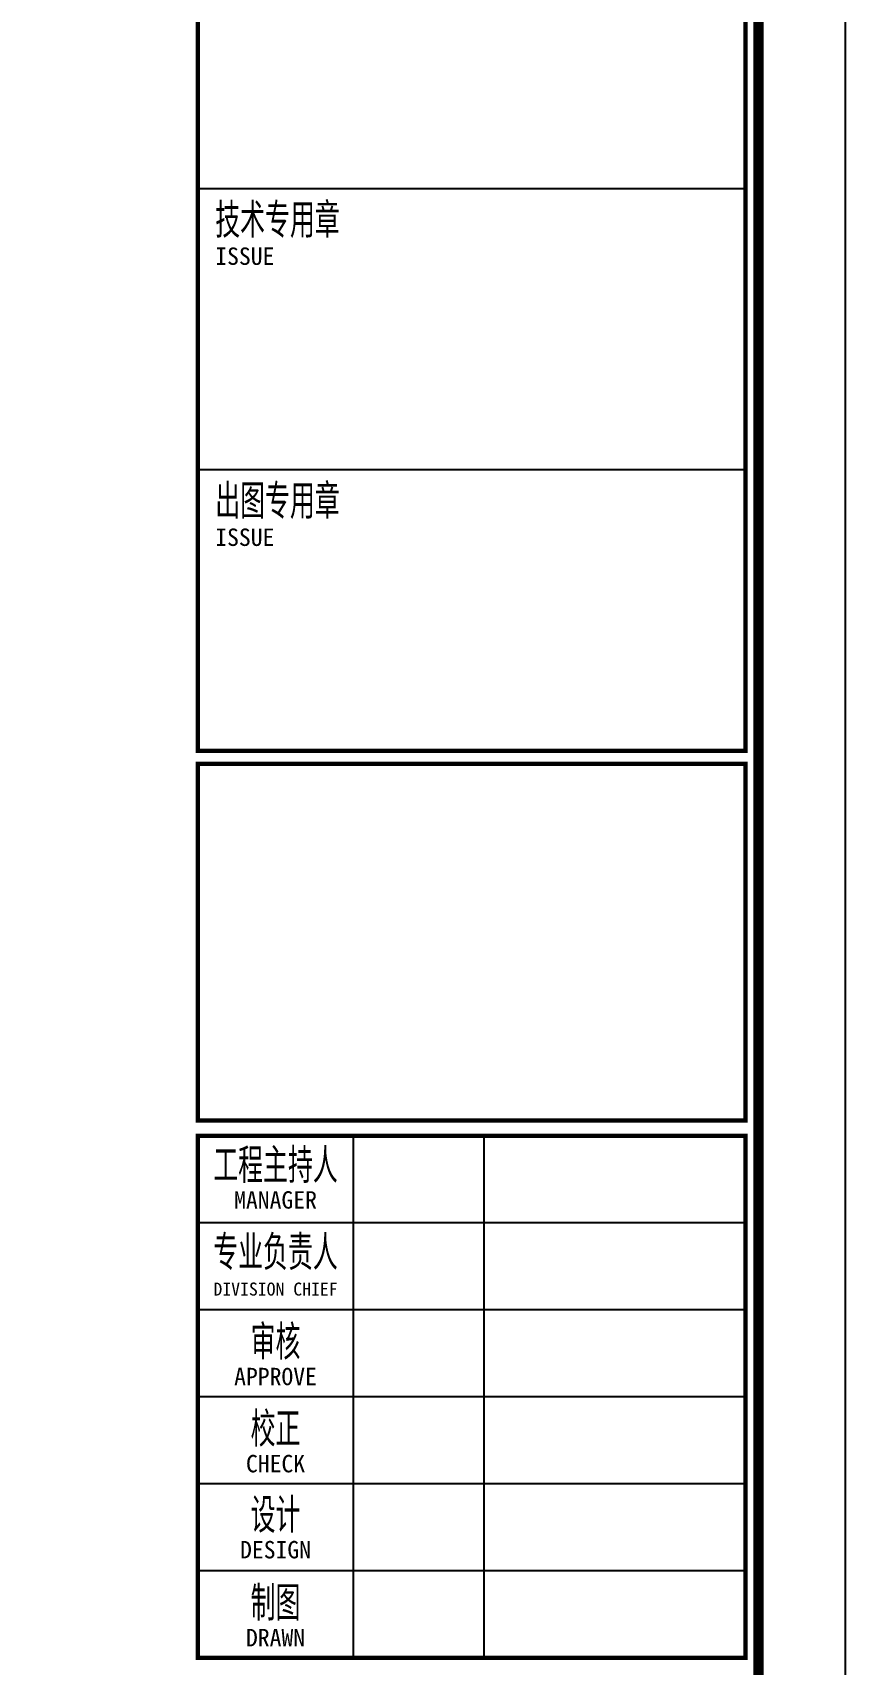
# Model space of a CAD drawing. Extents: x 698102 to 803227, y -138366 to 57555.
# Drawn here: x 793877 to 803227, y -127622 to -108868 of the extents above; entities that cross this region are included whole.
import ezdxf
from ezdxf.enums import TextEntityAlignment as Align

# ---------------------------------------------------------------- set-up
doc = ezdxf.new("R2010")
doc.units = 0
doc.header["$LTSCALE"] = 500
doc.layers.add('_TSZ_PLOT_MARK', color=1, linetype='CONTINUOUS', plot=False)
doc.layers.add('A-ANNO-TITLE', color=4, linetype='CONTINUOUS')
doc.styles.add('-宋体', font='', dxfattribs={"width": 0.8})
doc.styles.get('-宋体').set_extended_font_data('SimSun')

msp = doc.modelspace()

# ---------------------------------------------------------------- linework, layer by layer
at = {"layer": '_TSZ_PLOT_MARK'}
msp.add_lwpolyline([(698101.92, -138366.22), (803226.92, -138366.22), (803226.92, -78966.22), (698101.92, -78966.22)], close=True, dxfattribs=at)
at = {"layer": 'A-ANNO-TITLE'}
for p, q in [((802076.92, -110661.6), (795776.92, -110661.6)), ((802076.92, -113891.88), (795776.92, -113891.88)), ((797566.53, -121547.01), (797566.53, -127547.01)), ((799066.53, -121547.01), (799066.53, -127547.01)), ((802076.92, -122547.01), (795776.92, -122547.01)), ((802076.92, -123547.01), (795776.92, -123547.01)), ((802076.92, -124547.01), (795776.92, -124547.01)), ((802076.92, -125547.01), (795776.92, -125547.01)), ((802076.92, -126547.01), (795776.92, -126547.01))]:
    msp.add_line(p, q, dxfattribs=at)
msp.add_lwpolyline([(698101.92, -138366.22), (803226.92, -138366.22), (803226.92, -78966.22), (698101.92, -78966.22)], close=True, dxfattribs=at)
for points, const_width in [([(700601.92, -137366.22), (802226.92, -137366.22), (802226.92, -79966.22), (700601.92, -79966.22)], 120), ([(795776.92, -106661.6), (795776.92, -117122.15), (802076.92, -117122.15), (802076.92, -106661.6), (802076.92, -106661.6), (795776.92, -106661.6)], 50), ([(795776.92, -117272.15), (795776.92, -121372.15), (802076.92, -121372.15), (802076.92, -117272.15)], 50), ([(795776.92, -121547.01), (795776.92, -127547.01), (802076.92, -127547.01), (802076.92, -121547.01)], 50)]:
    msp.add_lwpolyline(points, close=True, dxfattribs=dict(at, const_width=const_width))

# ---------------------------------------------------------------- texts
at = {"layer": 'A-ANNO-TITLE', "style": '-宋体', "width": 0.6}
for s, p in [('技术专用章', (795978.14, -111187.11)), ('出图专用章', (795978.14, -114417.38))]:
    msp.add_text(s, height=350, dxfattribs=at).set_placement(p)
at = {"layer": 'A-ANNO-TITLE', "style": '-宋体'}
for p in [(795978.14, -111537.11), (795978.14, -114767.38)]:
    msp.add_text('ISSUE', height=200, dxfattribs=at).set_placement(p)
at = {"layer": 'A-ANNO-TITLE', "style": '-宋体', "width": 0.6}
for s, p in [('工程主持人', (796671.72, -122050.8)), ('专业负责人', (796671.72, -123050.8)), ('审核', (796671.72, -124080.82)), ('校正', (796671.72, -125081.88)), ('设计', (796671.72, -126070.89)), ('制图', (796671.72, -127081.88))]:
    msp.add_text(s, height=350, dxfattribs=at).set_placement(p, align=Align.CENTER)
at = {"layer": 'A-ANNO-TITLE', "style": '-宋体'}
for s, height, p in [('MANAGER', 200, (796671.72, -122383.76)), ('DIVISION CHIEF', 150, (796671.72, -123383.76)), ('APPROVE', 200, (796671.72, -124413.77)), ('CHECK', 200, (796671.72, -125414.83)), ('DESIGN', 200, (796671.72, -126403.84)), ('DRAWN', 200, (796671.72, -127414.83))]:
    msp.add_text(s, height=height, dxfattribs=at).set_placement(p, align=Align.CENTER)

doc.saveas('drawing.dxf')
